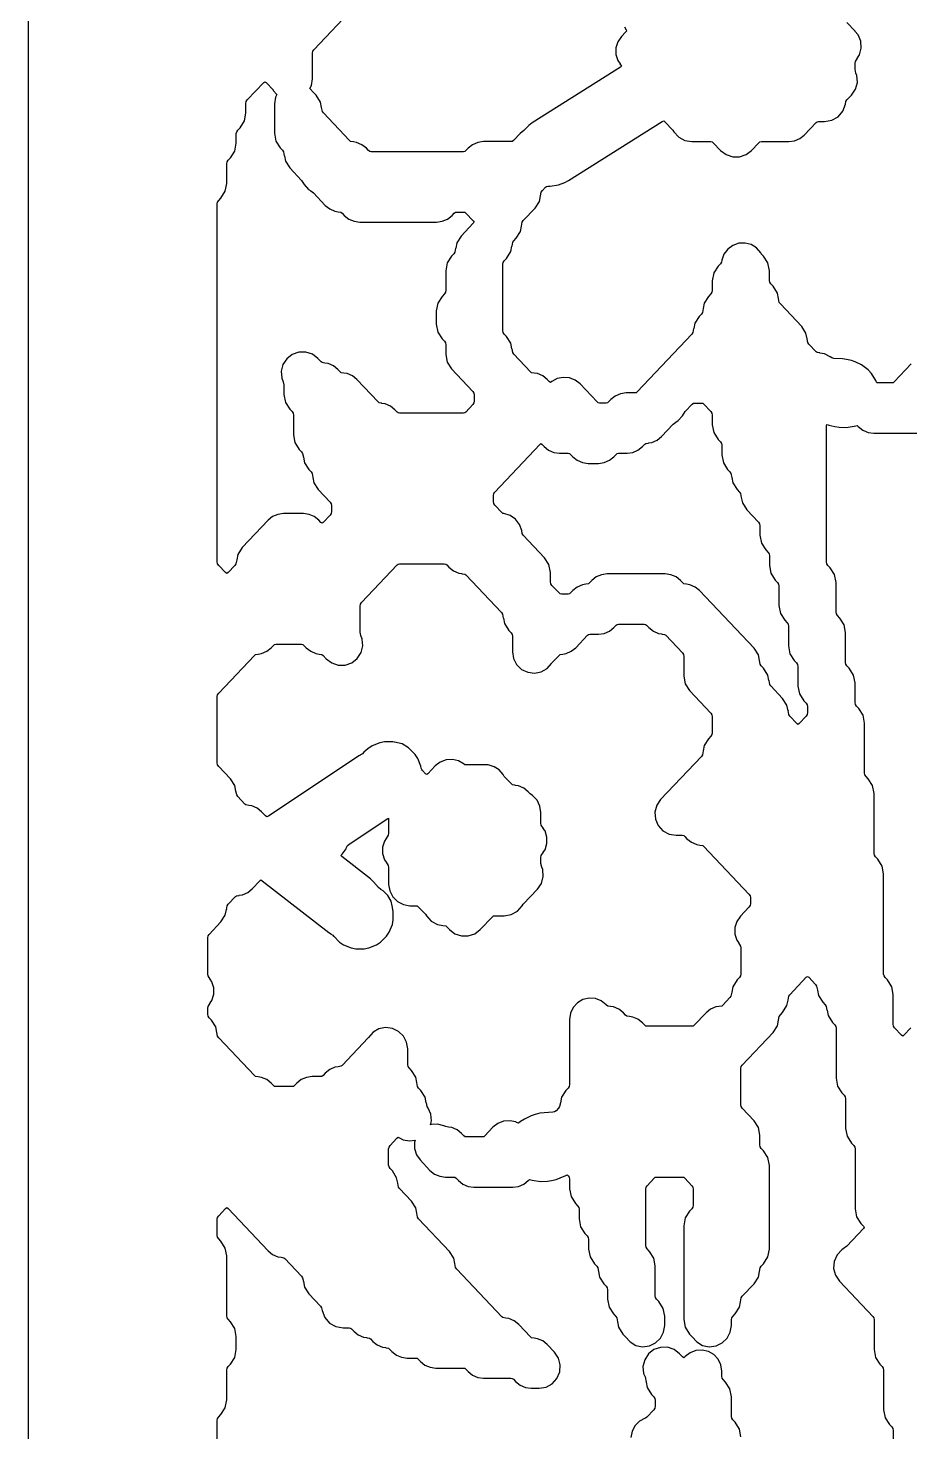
# Model space of a CAD drawing. Header units: millimetres. Extents: x 10 to 410, y 18 to 283.
# Drawn here: x 148 to 168.73, y 56.27 to 89.27 of the extents above; entities that cross this region are included whole.
import ezdxf

# ---------------------------------------------------------------- set-up
doc = ezdxf.new("R2010")
doc.units = ezdxf.units.MM
doc.layers.add('CUT', color=1, linetype='Continuous')

msp = doc.modelspace()

# ---------------------------------------------------------------- linework, layer by layer
at = {"layer": 'CUT'}
for points in [[(190.134, 21), (198.134, 21), (198.134, 24), (211.2679, 24), (211.2679, 144), (198.134, 144), (198.134, 147), (190.134, 147), (190.134, 144), (169.134, 144), (169.134, 147), (161.134, 147), (161.134, 144), (148, 144), (148, 24), (161.134, 24), (161.134, 21), (169.134, 21), (169.134, 24), (190.134, 24)], [(154.0228, 86.2687), (154.0247, 86.269), (154.0493, 86.1407), (154.1508, 85.982), (154.4286, 85.6885), (154.4918, 85.5897), (154.5894, 85.4779), (154.6487, 85.4411), (154.7084, 85.3931), (154.9847, 85.1014), (155.0899, 85.0167), (155.2139, 84.9634), (155.2893, 84.9531), (155.2888, 84.9497), (155.3545, 84.9408), (155.3797, 84.9205), (155.4322, 84.8651), (155.5374, 84.7805), (155.6615, 84.7271), (155.7952, 84.7089), (157.6026, 84.7089), (157.7363, 84.7271), (157.8604, 84.7805), (157.9656, 84.8651), (158.0181, 84.9205), (158.0433, 84.9408), (158.0753, 84.9451), (158.2313, 84.9451), (158.2633, 84.9408), (158.2885, 84.9205), (158.4628, 84.7364), (158.482, 84.7089), (158.4628, 84.6813), (158.1784, 84.3809), (158.0769, 84.2221), (158.0523, 84.0938), (158.0504, 84.0942), (158.033, 84.0034), (158.0088, 83.9655), (157.9546, 83.9083), (157.8532, 83.7496), (157.8177, 83.5645), (157.8177, 83.1024), (157.8092, 83.0582), (157.785, 83.0203), (157.7309, 82.9632), (157.6294, 82.8044), (157.5939, 82.6194), (157.5939, 82.3089), (157.6294, 82.1238), (157.7309, 81.9651), (157.785, 81.9079), (157.8092, 81.87), (157.8177, 81.8259), (157.8177, 81.6), (157.8532, 81.415), (157.9546, 81.2562), (158.4563, 80.7265), (158.4805, 80.6886), (158.4889, 80.6445), (158.4889, 80.5032), (158.4805, 80.4591), (158.4563, 80.4212), (158.2885, 80.244), (158.2633, 80.2238), (158.2313, 80.2194), (156.7328, 80.2194), (156.7008, 80.2238), (156.6756, 80.244), (156.6231, 80.2995), (156.5178, 80.3841), (156.3938, 80.4375), (156.3184, 80.4477), (156.3189, 80.4511), (156.2533, 80.4601), (156.2281, 80.4803), (155.728, 81.0084), (155.6228, 81.093), (155.4988, 81.1463), (155.4234, 81.1566), (155.4239, 81.16), (155.3582, 81.1689), (155.333, 81.1892), (155.2805, 81.2446), (155.1753, 81.3292), (155.0513, 81.3826), (154.9759, 81.3929), (154.9764, 81.3963), (154.9107, 81.4052), (154.8855, 81.4255), (154.8119, 81.5032), (154.6818, 81.6019), (154.5268, 81.6533), (154.3636, 81.6521), (154.2094, 81.5984), (154.0808, 81.4978), (153.9914, 81.3612), (153.9507, 81.2031), (153.9632, 81.0403), (153.9994, 80.9558), (154.0138, 80.8807), (154.0138, 80.6549), (154.0493, 80.4698), (154.1508, 80.3111), (154.2049, 80.2539), (154.2291, 80.216), (154.2376, 80.1719), (154.2376, 79.7097), (154.2731, 79.5247), (154.3745, 79.3659), (154.4286, 79.3088), (154.4529, 79.2709), (154.4703, 79.1801), (154.4722, 79.1804), (154.4968, 79.0521), (154.5983, 78.8934), (154.6524, 78.8362), (154.6766, 78.7983), (154.694, 78.7075), (154.696, 78.7079), (154.7206, 78.5795), (154.822, 78.4208), (155.0999, 78.1273), (155.1241, 78.0895), (155.1326, 78.0453), (155.1326, 77.9041), (155.1241, 77.8599), (155.0999, 77.822), (154.9368, 77.6498), (154.9088, 77.6285), (154.8808, 77.6498), (154.833, 77.7003), (154.7278, 77.7849), (154.6037, 77.8383), (154.47, 77.8565), (154.0052, 77.8565), (153.8714, 77.8383), (153.7474, 77.7849), (153.6421, 77.7003), (153.032, 77.056), (152.9305, 76.8973), (152.9059, 76.7689), (152.904, 76.7693), (152.8866, 76.6785), (152.8623, 76.6406), (152.6993, 76.4684), (152.6713, 76.4471), (152.6433, 76.4684), (152.4802, 76.6406), (152.456, 76.6785), (152.4475, 76.7226), (152.4475, 85.1339), (152.456, 85.1781), (152.4802, 85.2159), (152.5343, 85.2731), (152.6358, 85.4319), (152.6713, 85.6169), (152.6713, 86.0791), (152.6797, 86.1232), (152.704, 86.1611), (152.7581, 86.2182), (152.8595, 86.377), (152.895, 86.562), (152.895, 86.7879), (152.9035, 86.8321), (152.9277, 86.87), (152.9818, 86.9271), (153.0833, 87.0859), (153.1188, 87.2709), (153.1188, 87.4968), (153.1273, 87.5409), (153.1515, 87.5788), (153.5383, 87.9873), (153.5663, 88.0086), (153.5943, 87.9873), (153.7574, 87.8151), (153.7638, 87.8051), (153.8494, 87.7093), (153.8157, 87.6449), (153.7901, 87.4868), (153.7901, 86.7983), (153.8256, 86.6133), (153.927, 86.4545), (153.9811, 86.3974), (154.0053, 86.3595)], [(160.0272, 79.481), (160.0552, 79.5023), (160.0832, 79.481), (160.1311, 79.4305), (160.2363, 79.3459), (160.3603, 79.2925), (160.4941, 79.2743), (160.6926, 79.2743), (160.7246, 79.2699), (160.7498, 79.2496), (160.8024, 79.1942), (160.9076, 79.1096), (161.0316, 79.0562), (161.1654, 79.038), (161.4064, 79.038), (161.5402, 79.0562), (161.6642, 79.1096), (161.7695, 79.1942), (161.822, 79.2496), (161.8472, 79.2699), (161.8792, 79.2743), (162.0777, 79.2743), (162.2115, 79.2925), (162.3355, 79.3459), (162.4407, 79.4305), (162.4933, 79.4859), (162.5185, 79.5062), (162.5841, 79.5151), (162.5836, 79.5185), (162.659, 79.5288), (162.783, 79.5821), (162.8883, 79.6668), (163.1645, 79.9585), (163.2242, 80.0065), (163.2835, 80.0433), (163.3811, 80.1551), (163.4443, 80.2539), (163.612, 80.4311), (163.6372, 80.4513), (163.6693, 80.4557), (163.8252, 80.4557), (163.8572, 80.4513), (163.8824, 80.4311), (164.0502, 80.2539), (164.0744, 80.216), (164.0829, 80.1719), (164.0829, 79.946), (164.1184, 79.761), (164.2198, 79.6022), (164.2739, 79.5451), (164.2982, 79.5072), (164.3066, 79.463), (164.3066, 79.2372), (164.3421, 79.0521), (164.4436, 78.8934), (164.4977, 78.8362), (164.5219, 78.7983), (164.5393, 78.7075), (164.5413, 78.7079), (164.5659, 78.5795), (164.6673, 78.4208), (164.7215, 78.3636), (164.7457, 78.3257), (164.7631, 78.2349), (164.765, 78.2353), (164.7896, 78.107), (164.8911, 77.9482), (165.169, 77.6548), (165.1932, 77.6169), (165.2017, 77.5727), (165.2017, 77.3469), (165.2372, 77.1618), (165.3386, 77.0031), (165.3927, 76.9459), (165.4169, 76.908), (165.4254, 76.8639), (165.4254, 76.638), (165.4609, 76.453), (165.5624, 76.2942), (165.6165, 76.237), (165.6407, 76.1992), (165.6492, 76.155), (165.6492, 75.6928), (165.6847, 75.5078), (165.7861, 75.3491), (165.8402, 75.2919), (165.8645, 75.254), (165.8729, 75.2099), (165.8729, 74.7477), (165.9084, 74.5627), (166.0099, 74.4039), (166.064, 74.3467), (166.0882, 74.3089), (166.0967, 74.2647), (166.0967, 73.8026), (166.1322, 73.6175), (166.2336, 73.4588), (166.2878, 73.4016), (166.312, 73.3637), (166.3204, 73.3196), (166.3204, 73.1783), (166.312, 73.1342), (166.2878, 73.0963), (166.1247, 72.9241), (166.0967, 72.9028), (166.0687, 72.9241), (165.9056, 73.0963), (165.8814, 73.1342), (165.864, 73.225), (165.862, 73.2246), (165.8374, 73.3529), (165.736, 73.5117), (165.4581, 73.8052), (165.4339, 73.843), (165.4165, 73.9339), (165.4145, 73.9335), (165.3899, 74.0618), (165.2885, 74.2206), (165.2343, 74.2777), (165.2101, 74.3156), (165.1927, 74.4064), (165.1908, 74.4061), (165.1662, 74.5344), (165.0647, 74.6931), (163.7833, 76.0463), (163.678, 76.1309), (163.554, 76.1843), (163.4787, 76.1946), (163.4791, 76.198), (163.4135, 76.2069), (163.3883, 76.2272), (163.3358, 76.2826), (163.2305, 76.3672), (163.1065, 76.4206), (162.9727, 76.4388), (161.6129, 76.4388), (161.4791, 76.4206), (161.3551, 76.3672), (161.2499, 76.2826), (161.1973, 76.2272), (161.1722, 76.2069), (161.1065, 76.198), (161.107, 76.1946), (161.0316, 76.1843), (160.9076, 76.1309), (160.8024, 76.0463), (160.7498, 75.9909), (160.7246, 75.9706), (160.6926, 75.9662), (160.5367, 75.9662), (160.5046, 75.9706), (160.4794, 75.9909), (160.3117, 76.168), (160.2875, 76.2059), (160.279, 76.2501), (160.279, 76.4759), (160.2435, 76.661), (160.1421, 76.8197), (159.6404, 77.3495), (159.6162, 77.3873), (159.6028, 77.4574), (159.5503, 77.6033), (159.4556, 77.7261), (159.3278, 77.814), (159.1792, 77.8586), (159.1621, 77.8609), (159.1369, 77.8812), (158.9691, 78.0583), (158.9449, 78.0962), (158.9365, 78.1404), (158.9365, 78.2816), (158.9449, 78.3257), (158.9691, 78.3636)], [(157.7736, 63.467), (157.6271, 63.5051), (157.4759, 63.4976), (157.4615, 63.4922), (157.4811, 63.5859), (157.4651, 63.7394), (157.4031, 63.8808), (157.3786, 63.919), (157.3612, 64.0098), (157.3593, 64.0094), (157.3347, 64.1378), (157.2332, 64.2965), (157.1791, 64.3537), (157.1549, 64.3916), (157.1375, 64.4824), (157.1355, 64.482), (157.1109, 64.6103), (157.0095, 64.7691), (156.9553, 64.8262), (156.9311, 64.8641), (156.9227, 64.9083), (156.9227, 65.2759), (156.897, 65.4339), (156.8227, 65.5758), (156.7074, 65.6869), (156.5629, 65.7558), (156.404, 65.7755), (156.247, 65.744), (156.108, 65.6645), (156.0013, 65.5451), (155.9949, 65.5351), (155.3797, 64.8854), (155.3545, 64.8651), (155.2888, 64.8562), (155.2893, 64.8528), (155.2139, 64.8425), (155.0899, 64.7892), (154.9847, 64.7046), (154.9322, 64.6491), (154.907, 64.6288), (154.8749, 64.6245), (154.6765, 64.6245), (154.5427, 64.6062), (154.4186, 64.5529), (154.3134, 64.4683), (154.2609, 64.4128), (154.2357, 64.3926), (154.2037, 64.3882), (153.824, 64.3882), (153.7919, 64.3926), (153.7667, 64.4128), (153.7142, 64.4683), (153.609, 64.5529), (153.485, 64.6062), (153.4096, 64.6165), (153.4101, 64.6199), (153.3444, 64.6288), (153.3192, 64.6491), (152.4802, 65.5351), (152.456, 65.573), (152.4386, 65.6638), (152.4366, 65.6635), (152.412, 65.7918), (152.3106, 65.9505), (152.2564, 66.0077), (152.2322, 66.0456), (152.2238, 66.0897), (152.2238, 66.231), (152.2322, 66.2751), (152.282, 66.353), (152.2794, 66.3547), (152.3199, 66.4132), (152.365, 66.5574), (152.365, 66.7084), (152.3199, 66.8526), (152.2794, 66.9111), (152.282, 66.9128), (152.2322, 66.9907), (152.2238, 67.0349), (152.2238, 67.885), (152.2322, 67.9291), (152.2564, 67.967), (152.5343, 68.2604), (152.6358, 68.4192), (152.6604, 68.5475), (152.6623, 68.5471), (152.6797, 68.638), (152.704, 68.6759), (152.8717, 68.853), (152.8969, 68.8733), (152.9625, 68.8822), (152.9621, 68.8856), (153.0374, 68.8959), (153.1615, 68.9492), (153.2667, 69.0338), (153.4475, 69.2248), (153.4734, 69.2451), (153.502, 69.2289), (155.0683, 68.0093), (155.1086, 67.9838), (155.1082, 67.9832), (155.1611, 67.9474), (155.1818, 67.9237), (155.1829, 67.9221), (155.3209, 67.7841), (155.415, 67.7212), (155.5953, 67.6466), (155.7063, 67.6245), (155.9014, 67.6245), (156.0125, 67.6466), (156.1927, 67.7212), (156.2869, 67.7841), (156.4248, 67.9221), (156.4877, 68.0162), (156.5624, 68.1965), (156.5845, 68.3075), (156.5845, 68.5026), (156.5569, 68.6414), (156.5554, 68.6411), (156.533, 68.749), (156.4567, 68.8837), (156.3428, 68.9886), (156.2902, 69.0238), (156.2402, 69.0679), (156.1224, 69.2042), (156.0513, 69.2717), (155.3743, 69.7989), (155.352, 69.8226), (155.3822, 69.8522), (155.4736, 69.9742), (155.485, 70.0068), (155.5116, 70.0551), (155.5398, 70.0813), (156.443, 70.6848), (156.4705, 70.6976), (156.4751, 70.6676), (156.4751, 70.3429), (156.4667, 70.2987), (156.4169, 70.2208), (156.4195, 70.2191), (156.379, 70.1606), (156.3339, 70.0165), (156.3339, 69.8654), (156.379, 69.7212), (156.4195, 69.6628), (156.4169, 69.6611), (156.4667, 69.5831), (156.4751, 69.539), (156.4751, 69.1414), (156.4996, 68.9868), (156.5706, 68.8475), (156.6812, 68.7368), (156.8206, 68.6658), (156.9751, 68.6414), (157.1125, 68.6414), (157.1445, 68.637), (157.1697, 68.6167), (157.3375, 68.4396), (157.3631, 68.3995), (157.4746, 68.2763), (157.6205, 68.1964), (157.7503, 68.1745), (157.7502, 68.1734), (157.8158, 68.1644), (157.841, 68.1442), (157.9021, 68.0796), (158.0309, 67.9816), (158.1843, 67.93), (158.3461, 67.93), (158.4994, 67.9816), (158.6282, 68.0796), (158.9131, 68.3804), (158.9383, 68.4007), (158.9704, 68.4051), (159.1935, 68.4051), (159.3574, 68.4327), (159.5033, 68.5126), (159.6148, 68.6358), (159.6404, 68.6759), (159.9732, 69.0273), (160.0654, 69.1643), (160.1079, 69.3238), (160.0962, 69.4884), (160.0725, 69.544), (160.0552, 69.634), (160.0552, 69.7753), (160.0637, 69.8194), (160.1135, 69.8973), (160.1109, 69.899), (160.1514, 69.9575), (160.1965, 70.1017), (160.1965, 70.2527), (160.1514, 70.3969), (160.1109, 70.4554), (160.1135, 70.4571), (160.0637, 70.535), (160.0552, 70.5792), (160.0552, 70.8307), (160.0319, 70.9818), (159.964, 71.1187), (159.8579, 71.2287), (159.8035, 71.2701), (159.7557, 71.3206), (159.6504, 71.4052), (159.5264, 71.4586), (159.451, 71.4688), (159.4515, 71.4722), (159.3859, 71.4812), (159.3607, 71.5014), (159.1929, 71.6786), (159.1647, 71.7228), (159.0722, 71.8302), (158.9533, 71.9073), (158.8175, 71.948), (158.7127, 71.9487), (158.7127, 71.9494), (158.2991, 71.9494), (158.2671, 71.9537), (158.2466, 71.9702), (158.1184, 72.045), (157.9739, 72.0789), (157.8258, 72.0689), (157.6871, 72.0158), (157.5702, 71.9243), (157.3982, 71.7426), (157.3702, 71.7214), (157.3422, 71.7426), (157.2741, 71.8146), (157.2543, 71.8424), (157.243, 71.8746), (157.2336, 71.9217), (157.159, 72.1019), (157.0961, 72.1961), (156.9581, 72.334), (156.9567, 72.3349), (156.9385, 72.352), (156.7894, 72.4485), (156.616, 72.4867), (156.6057, 72.4871), (156.5727, 72.4937), (156.3776, 72.4937), (156.2665, 72.4716), (156.0863, 72.3969), (155.9842, 72.3287), (155.8915, 72.2487), (155.8596, 72.2135), (155.7973, 72.1762), (155.7981, 72.1749), (155.7737, 72.1619), (153.6498, 70.7427), (153.6143, 70.7271), (153.5831, 70.7502), (153.4905, 70.848), (153.3852, 70.9326), (153.2612, 70.986), (153.1858, 70.9963), (153.1863, 70.9996), (153.1207, 71.0086), (153.0955, 71.0288), (152.9277, 71.206), (152.9035, 71.2439), (152.8861, 71.3347), (152.8841, 71.3343), (152.8595, 71.4627), (152.7581, 71.6214), (152.4802, 71.9149), (152.456, 71.9527), (152.4475, 71.9969), (152.4475, 73.5558), (152.456, 73.6), (152.4802, 73.6379), (153.3192, 74.5239), (153.3444, 74.5442), (153.4101, 74.5531), (153.4096, 74.5565), (153.485, 74.5668), (153.609, 74.6201), (153.7142, 74.7047), (153.7667, 74.7602), (153.7919, 74.7804), (153.824, 74.7848), (154.4274, 74.7848), (154.4594, 74.7804), (154.4846, 74.7602), (154.5372, 74.7047), (154.6424, 74.6201), (154.7664, 74.5668), (154.8418, 74.5565), (154.8413, 74.5531), (154.907, 74.5442), (154.9322, 74.5239), (155.0058, 74.4461), (155.1359, 74.3475), (155.2909, 74.2961), (155.4541, 74.2973), (155.6083, 74.351), (155.7369, 74.4515), (155.8263, 74.5882), (155.8669, 74.7463), (155.8544, 74.9091), (155.8183, 74.9935), (155.8039, 75.0686), (155.8039, 75.6824), (155.8123, 75.7266), (155.8365, 75.7645), (156.6756, 76.6505), (156.7008, 76.6707), (156.7328, 76.6751), (157.7838, 76.6751), (157.8158, 76.6707), (157.841, 76.6505), (157.8935, 76.595), (157.9987, 76.5104), (158.1228, 76.4571), (158.1981, 76.4468), (158.1977, 76.4434), (158.2633, 76.4345), (158.2885, 76.4142), (159.1275, 75.5282), (159.1517, 75.4903), (159.1692, 75.3995), (159.1711, 75.3998), (159.1957, 75.2715), (159.2972, 75.1128), (159.3513, 75.0556), (159.3755, 75.0177), (159.384, 74.9736), (159.384, 74.606), (159.4096, 74.4479), (159.4839, 74.3061), (159.5992, 74.195), (159.7437, 74.1261), (159.9026, 74.1063), (160.0596, 74.1379), (160.1986, 74.2174), (160.3053, 74.3368), (160.3117, 74.3467), (160.4794, 74.5239), (160.5046, 74.5442), (160.5703, 74.5531), (160.5698, 74.5565), (160.6452, 74.5668), (160.7692, 74.6201), (160.8744, 74.7047), (161.1507, 74.9965), (161.1759, 75.0167), (161.2079, 75.0211), (161.4064, 75.0211), (161.5402, 75.0393), (161.6642, 75.0927), (161.7695, 75.1773), (161.822, 75.2328), (161.8472, 75.253), (161.8792, 75.2574), (162.4827, 75.2574), (162.5147, 75.253), (162.5399, 75.2328), (162.5924, 75.1773), (162.6976, 75.0927), (162.8217, 75.0393), (162.897, 75.0291), (162.8966, 75.0257), (162.9622, 75.0167), (162.9874, 74.9965), (163.3789, 74.583), (163.4031, 74.5451), (163.4116, 74.501), (163.4116, 74.0388), (163.4471, 73.8538), (163.5486, 73.695), (164.0502, 73.1653), (164.0744, 73.1274), (164.0829, 73.0833), (164.0829, 72.7058), (164.0744, 72.6616), (164.0502, 72.6237), (163.9961, 72.5666), (163.8946, 72.4078), (163.87, 72.2795), (163.8681, 72.2799), (163.8506, 72.189), (163.8264, 72.1511), (162.8681, 71.1392), (162.7757, 71.0017), (162.7333, 70.8417), (162.7455, 70.6765), (162.8109, 70.5244), (162.9225, 70.402), (163.0679, 70.3228), (163.2312, 70.2954), (163.3777, 70.2954), (163.4097, 70.291), (163.4349, 70.2707), (163.4874, 70.2153), (163.5927, 70.1307), (163.7167, 70.0773), (163.7921, 70.067), (163.7916, 70.0637), (163.8572, 70.0547), (163.8824, 70.0344), (164.9452, 68.9121), (164.9694, 68.8743), (164.9779, 68.8301), (164.9779, 68.6889), (164.9694, 68.6447), (164.9452, 68.6068), (164.7441, 68.3944), (164.658, 68.2703), (164.6129, 68.1262), (164.6129, 67.9751), (164.658, 67.8309), (164.6985, 67.7725), (164.6959, 67.7708), (164.7457, 67.6928), (164.7541, 67.6487), (164.7541, 67.0349), (164.7457, 66.9907), (164.7215, 66.9528), (164.6673, 66.8957), (164.5659, 66.7369), (164.5413, 66.6086), (164.5393, 66.609), (164.5219, 66.5181), (164.4977, 66.4803), (164.3299, 66.3031), (164.3048, 66.2828), (164.2391, 66.2739), (164.2396, 66.2705), (164.1642, 66.2602), (164.0402, 66.2069), (163.935, 66.1223), (163.6587, 65.8305), (163.6335, 65.8103), (163.6014, 65.8059), (162.5505, 65.8059), (162.5185, 65.8103), (162.4933, 65.8305), (162.4407, 65.886), (162.3355, 65.9706), (162.2115, 66.024), (162.1361, 66.0342), (162.1366, 66.0376), (162.0709, 66.0466), (162.0457, 66.0668), (161.9932, 66.1223), (161.888, 66.2069), (161.764, 66.2602), (161.6886, 66.2705), (161.6891, 66.2739), (161.6234, 66.2828), (161.5982, 66.3031), (161.5896, 66.3123), (161.4727, 66.4037), (161.3341, 66.4568), (161.186, 66.4668), (161.0415, 66.433), (160.9133, 66.3582), (160.8127, 66.2491), (160.7485, 66.1152), (160.7265, 65.9685), (160.7265, 64.4357), (160.718, 64.3916), (160.6938, 64.3537), (160.6397, 64.2965), (160.5383, 64.1378), (160.5136, 64.0094), (160.5117, 64.0098), (160.4943, 63.919), (160.4701, 63.8811), (160.4138, 63.8217), (160.377, 63.7953), (160.3329, 63.7846), (160.1271, 63.7749), (160.0301, 63.7607), (159.9186, 63.733), (159.8262, 63.7002), (159.6696, 63.6265), (159.5727, 63.5666), (159.5291, 63.5322), (159.4788, 63.5488), (159.4636, 63.5572), (159.3212, 63.5875), (159.1762, 63.5755), (159.0407, 63.5223), (158.9263, 63.4323), (158.736, 63.2314), (158.7108, 63.2111), (158.6788, 63.2068), (158.2725, 63.2068), (158.2419, 63.2314), (158.1894, 63.2868), (158.0841, 63.3714), (157.9601, 63.4248), (157.8847, 63.4351), (157.8852, 63.4385), (157.8189, 63.4475)]]:
    msp.add_lwpolyline(points, close=True, dxfattribs=at)
for points in [[(162.0172, 89.3009), (162.0546, 89.2252), (162.0627, 89.1993), (162.0429, 89.1707), (161.9471, 89.0695), (161.861, 88.9454), (161.8159, 88.8013), (161.8159, 88.6502), (161.861, 88.5061), (161.9153, 88.4279), (161.9127, 88.4261), (161.952, 88.3701), (161.9281, 88.3495), (159.8504, 87.0383), (159.773, 86.9781), (159.6504, 86.8617), (159.5683, 86.7938), (159.4073, 86.6238), (159.3821, 86.6035), (159.3501, 86.5992), (158.7041, 86.5992), (158.5703, 86.5809), (158.4463, 86.5276), (158.341, 86.443), (158.2885, 86.3875), (158.2633, 86.3672), (158.2313, 86.3629), (156.0615, 86.3629), (156.0295, 86.3672), (156.0043, 86.3875), (155.9518, 86.443), (155.8466, 86.5276), (155.7225, 86.5809), (155.6472, 86.5912), (155.6476, 86.5946), (155.582, 86.6035), (155.5568, 86.6238), (154.9415, 87.2735), (154.9173, 87.3114), (154.8999, 87.4022), (154.898, 87.4019), (154.8733, 87.5302), (154.7719, 87.6889), (154.7178, 87.7461), (154.7114, 87.7561), (154.6257, 87.8519), (154.6594, 87.9163), (154.6851, 88.0743), (154.6851, 88.6782), (154.6936, 88.7224), (154.7178, 88.7602), (155.681, 89.7775)], [(168.7588, 81.3766), (168.3576, 80.9529), (168.3324, 80.9326), (168.3003, 80.9283), (167.9851, 80.9283), (167.9505, 80.9336), (167.9337, 80.9644), (167.9262, 80.9854), (167.8255, 81.1525), (167.7493, 81.2363), (167.5924, 81.3522), (167.4445, 81.4217), (167.3521, 81.4546), (167.2406, 81.4822), (167.1437, 81.4964), (166.9378, 81.5061), (166.8938, 81.5168), (166.8562, 81.5437), (166.718, 81.6132), (166.6113, 81.6299), (166.6117, 81.6326), (166.5461, 81.6415), (166.5209, 81.6618), (166.3531, 81.8389), (166.3289, 81.8768), (166.3115, 81.9676), (166.3096, 81.9673), (166.2849, 82.0956), (166.1835, 82.2543), (165.6818, 82.7841), (165.6576, 82.8219), (165.6402, 82.9128), (165.6383, 82.9124), (165.6137, 83.0407), (165.5122, 83.1995), (165.4581, 83.2566), (165.4339, 83.2945), (165.4254, 83.3387), (165.4254, 83.5645), (165.3899, 83.7496), (165.2885, 83.9083), (165.2343, 83.9655), (165.2195, 83.9888), (165.1219, 84.1006), (164.9958, 84.1788), (164.8522, 84.2166), (164.7039, 84.2106), (164.564, 84.1613), (164.4446, 84.0731), (164.3564, 83.9537), (164.3071, 83.8137), (164.2982, 83.7671), (164.2739, 83.7292), (164.2198, 83.672), (164.1184, 83.5133), (164.0829, 83.3283), (164.0829, 83.1024), (164.0744, 83.0582), (164.0502, 83.0203), (163.9961, 82.9632), (163.8946, 82.8044), (163.87, 82.6761), (163.8681, 82.6765), (163.8506, 82.5857), (163.8264, 82.5478), (163.7723, 82.4906), (163.6709, 82.3319), (163.6462, 82.2035), (163.6443, 82.2039), (163.6269, 82.1131), (163.6027, 82.0752), (162.3161, 80.7166), (162.2909, 80.6963), (162.2589, 80.692), (162.0604, 80.692), (161.9266, 80.6738), (161.8026, 80.6204), (161.6974, 80.5358), (161.6449, 80.4803), (161.6197, 80.4601), (161.5876, 80.4557), (161.4317, 80.4557), (161.3997, 80.4601), (161.3745, 80.4803), (160.9732, 80.904), (160.8587, 80.9941), (160.723, 81.0473), (160.5777, 81.0592), (160.4352, 81.0286), (160.3075, 80.9582), (160.279, 80.9365), (160.251, 80.9578), (160.2032, 81.0084), (160.0979, 81.093), (159.9739, 81.1463), (159.8985, 81.1566), (159.899, 81.16), (159.8334, 81.1689), (159.8082, 81.1892), (159.4167, 81.6026), (159.3924, 81.6405), (159.375, 81.7313), (159.3731, 81.731), (159.3485, 81.8593), (159.247, 82.018), (159.1929, 82.0752), (159.1687, 82.1131), (159.1602, 82.1572), (159.1602, 83.7162), (159.1687, 83.7603), (159.1929, 83.7982), (159.247, 83.8554), (159.3485, 84.0141), (159.3731, 84.1425), (159.375, 84.1421), (159.3924, 84.2329), (159.4167, 84.2708), (159.4708, 84.328), (159.5722, 84.4867), (159.5969, 84.615), (159.5988, 84.6147), (159.6162, 84.7055), (159.6404, 84.7434), (159.9183, 85.0368), (160.0197, 85.1956), (160.0444, 85.3239), (160.0463, 85.3235), (160.0637, 85.4143), (160.0879, 85.4522), (160.1583, 85.5265), (160.1843, 85.5473), (160.2173, 85.551), (160.2718, 85.5496), (160.4641, 85.5827), (160.6167, 85.6413), (160.7043, 85.6852), (162.9042, 87.0735), (162.9396, 87.0881), (162.9702, 87.0652), (163.1552, 86.87), (163.1807, 86.8299), (163.2923, 86.7067), (163.4381, 86.6268), (163.6021, 86.5992), (164.049, 86.5992), (164.081, 86.5948), (164.1062, 86.5745), (164.2792, 86.3918), (164.408, 86.2939), (164.5614, 86.2422), (164.7232, 86.2422), (164.8765, 86.2939), (165.0053, 86.3918), (165.1783, 86.5745), (165.2035, 86.5948), (165.2356, 86.5992), (165.8816, 86.5992), (166.0153, 86.6174), (166.1394, 86.6708), (166.2446, 86.7554), (166.5209, 87.0471), (166.5461, 87.0674), (166.5781, 87.0717), (166.7207, 87.0717), (166.89, 87.1012), (167.0392, 87.1863), (167.1509, 87.3169), (167.2118, 87.4775), (167.2239, 87.5409), (167.2481, 87.5788), (167.3572, 87.694), (167.4494, 87.8309), (167.4919, 87.9904), (167.4802, 88.1551), (167.4565, 88.2107), (167.4392, 88.3007), (167.4392, 88.4419), (167.4477, 88.4861), (167.4975, 88.564), (167.4942, 88.5661), (167.5425, 88.6379), (167.5852, 88.7967), (167.5741, 88.9607), (167.5104, 89.1123), (167.4362, 89.1954), (167.4392, 89.1983), (167.2481, 89.4001)], [(168.7491, 65.7714), (168.586, 65.5992), (168.558, 65.5779), (168.53, 65.5992), (168.3669, 65.7714), (168.3427, 65.8093), (168.3343, 65.8534), (168.3343, 66.5519), (168.2988, 66.7369), (168.1973, 66.8957), (168.1432, 66.9528), (168.119, 66.9907), (168.1105, 67.0349), (168.1105, 69.3873), (168.075, 69.5724), (167.9735, 69.7311), (167.9194, 69.7883), (167.8952, 69.8262), (167.8867, 69.8703), (167.8867, 71.2776), (167.8512, 71.4627), (167.7498, 71.6214), (167.6957, 71.6786), (167.6715, 71.7165), (167.663, 71.7606), (167.663, 72.9316), (167.6275, 73.1167), (167.526, 73.2754), (167.4719, 73.3326), (167.4477, 73.3705), (167.4392, 73.4146), (167.4392, 73.8768), (167.4037, 74.0618), (167.3023, 74.2206), (167.2481, 74.2777), (167.2239, 74.3156), (167.2155, 74.3598), (167.2155, 75.0582), (167.18, 75.2432), (167.0785, 75.402), (167.0244, 75.4592), (167.0002, 75.497), (166.9917, 75.5412), (166.9917, 76.2396), (166.9562, 76.4247), (166.8548, 76.5834), (166.8006, 76.6406), (166.7764, 76.6785), (166.768, 76.7226), (166.768, 79.9178), (166.7736, 79.9509), (166.8086, 79.9412), (166.8225, 79.9375), (166.9665, 79.9017), (167.0635, 79.8875), (167.2268, 79.8799), (167.4197, 79.9089), (167.4526, 79.9207), (167.4854, 79.9274), (167.5116, 79.9067), (167.5151, 79.903), (167.6203, 79.8184), (167.7443, 79.7651), (167.8781, 79.7468), (169.4617, 79.7468)], [(152.4475, 54.1907), (152.4475, 56.5432), (152.456, 56.5873), (152.4802, 56.6252), (152.5343, 56.6824), (152.6358, 56.8411), (152.6713, 57.0262), (152.6713, 57.7246), (152.6797, 57.7688), (152.704, 57.8067), (152.7581, 57.8638), (152.8595, 58.0226), (152.895, 58.2076), (152.895, 58.5181), (152.8595, 58.7032), (152.7581, 58.8619), (152.704, 58.9191), (152.6797, 58.957), (152.6713, 59.0011), (152.6713, 60.4084), (152.6358, 60.5935), (152.5343, 60.7522), (152.4802, 60.8094), (152.456, 60.8473), (152.4475, 60.8914), (152.4475, 61.2689), (152.456, 61.3131), (152.4802, 61.351), (152.6433, 61.5232), (152.6713, 61.5445), (152.6993, 61.5232), (153.6421, 60.5275), (153.7474, 60.4429), (153.8714, 60.3895), (153.9468, 60.3793), (153.9463, 60.3759), (154.0119, 60.3669), (154.0371, 60.3467), (154.4286, 59.9332), (154.4529, 59.8954), (154.4703, 59.8045), (154.4722, 59.8049), (154.4968, 59.6766), (154.5983, 59.5178), (154.8762, 59.2244), (154.9004, 59.1865), (154.9125, 59.1231), (154.9734, 58.9624), (155.0851, 58.8319), (155.2343, 58.7468), (155.4036, 58.7173), (155.5462, 58.7173), (155.5782, 58.7129), (155.6034, 58.6927), (155.6559, 58.6372), (155.7612, 58.5526), (155.8852, 58.4992), (155.9606, 58.489), (155.9601, 58.4856), (156.0257, 58.4766), (156.0509, 58.4564), (156.1035, 58.4009), (156.2087, 58.3163), (156.3327, 58.263), (156.4081, 58.2527), (156.4076, 58.2493), (156.4733, 58.2404), (156.4985, 58.2201), (156.551, 58.1646), (156.6562, 58.08), (156.7802, 58.0267), (156.914, 58.0084), (157.1125, 58.0084), (157.1445, 58.0041), (157.1697, 57.9838), (157.2222, 57.9284), (157.3275, 57.8437), (157.4515, 57.7904), (157.5853, 57.7722), (158.2313, 57.7722), (158.2633, 57.7678), (158.2885, 57.7475), (158.341, 57.6921), (158.4463, 57.6075), (158.5703, 57.5541), (158.7041, 57.5359), (159.3501, 57.5359), (159.3821, 57.5315), (159.4073, 57.5112), (159.4598, 57.4558), (159.565, 57.3712), (159.6891, 57.3178), (159.8229, 57.2996), (160.0119, 57.2996), (160.1752, 57.327), (160.3206, 57.4062), (160.4322, 57.5286), (160.4976, 57.6807), (160.5098, 57.8459), (160.4674, 58.0059), (160.375, 58.1434), (160.2032, 58.3248), (160.0979, 58.4094), (159.9739, 58.4628), (159.8985, 58.4731), (159.899, 58.4764), (159.8334, 58.4854), (159.8082, 58.5056), (159.5319, 58.7974), (159.4267, 58.882), (159.3026, 58.9354), (159.2273, 58.9456), (159.2277, 58.949), (159.1621, 58.958), (159.1369, 58.9782), (158.0741, 60.1005), (158.0499, 60.1384), (158.0325, 60.2292), (158.0306, 60.2289), (158.0059, 60.3572), (157.9045, 60.5159), (157.1791, 61.2819), (157.1549, 61.3198), (157.1375, 61.4107), (157.1355, 61.4103), (157.1109, 61.5386), (157.0095, 61.6974), (156.7316, 61.9908), (156.7074, 62.0287), (156.6899, 62.1195), (156.688, 62.1192), (156.6634, 62.2475), (156.5619, 62.4062), (156.5078, 62.4634), (156.4836, 62.5013), (156.4751, 62.5454), (156.4751, 62.9229), (156.4836, 62.9671), (156.5078, 63.005), (156.6709, 63.1772), (156.7001, 63.1994), (156.7139, 63.1948), (156.8149, 63.1402), (156.9666, 63.1118), (157.0957, 63.128), (157.0819, 63.0842), (157.0817, 62.9328), (157.1267, 62.7883), (157.213, 62.6639), (157.446, 62.4178), (157.5512, 62.3332), (157.6753, 62.2798), (157.809, 62.2616), (158.0341, 62.2616), (158.0648, 62.237), (158.1173, 62.1815), (158.2225, 62.0969), (158.3465, 62.0435), (158.4803, 62.0253), (159.3926, 62.0253), (159.5264, 62.0435), (159.6504, 62.0969), (159.7557, 62.1815), (159.7591, 62.1852), (159.7854, 62.2059), (159.8181, 62.1992), (159.851, 62.1874), (160.0439, 62.1583), (160.2072, 62.166), (160.3042, 62.1802), (160.4156, 62.2079), (160.508, 62.2407), (160.6374, 62.3016), (160.6716, 62.3115), (160.696, 62.2927), (160.718, 62.2582), (160.7265, 62.2141), (160.7265, 61.9882), (160.762, 61.8032), (160.8635, 61.6444), (160.9176, 61.5873), (160.9418, 61.5494), (160.9503, 61.5052), (160.9503, 61.2793), (160.9858, 61.0943), (161.0872, 60.9355), (161.1414, 60.8784), (161.1656, 60.8405), (161.174, 60.7964), (161.174, 60.5705), (161.2095, 60.3854), (161.311, 60.2267), (161.3651, 60.1695), (161.3893, 60.1316), (161.4067, 60.0408), (161.4087, 60.0412), (161.4333, 59.9129), (161.5347, 59.7541), (161.5889, 59.697), (161.6131, 59.6591), (161.6215, 59.6149), (161.6215, 59.389), (161.657, 59.204), (161.7585, 59.0453), (161.8126, 58.9881), (161.8368, 58.9502), (161.8543, 58.8594), (161.8562, 58.8598), (161.8808, 58.7314), (161.9823, 58.5727), (162.0364, 58.5155), (162.0428, 58.5055), (162.1495, 58.3862), (162.2885, 58.3066), (162.4454, 58.2751), (162.6043, 58.2948), (162.7489, 58.3638), (162.8642, 58.4749), (162.9384, 58.6167), (162.9641, 58.7748), (162.9641, 58.9907), (162.9286, 59.1757), (162.8271, 59.3345), (162.773, 59.3917), (162.7488, 59.4295), (162.7403, 59.4737), (162.7403, 60.1721), (162.7048, 60.3572), (162.6034, 60.5159), (162.5493, 60.5731), (162.525, 60.611), (162.5166, 60.6551), (162.5166, 61.9778), (162.525, 62.0219), (162.5493, 62.0598), (162.717, 62.237), (162.7422, 62.2572), (162.7742, 62.2616), (163.3777, 62.2616), (163.4097, 62.2572), (163.4349, 62.237), (163.6027, 62.0598), (163.6269, 62.0219), (163.6354, 61.9778), (163.6354, 61.6003), (163.6269, 61.5561), (163.6027, 61.5182), (163.5486, 61.4611), (163.4471, 61.3023), (163.4116, 61.1173), (163.4116, 58.9165), (163.4471, 58.7314), (163.5486, 58.5727), (163.6027, 58.5155), (163.6091, 58.5055), (163.7158, 58.3862), (163.8547, 58.3066), (164.0117, 58.2751), (164.1706, 58.2948), (164.3152, 58.3638), (164.4305, 58.4749), (164.5047, 58.6167), (164.5304, 58.7748), (164.5304, 58.9061), (164.5389, 58.9502), (164.5631, 58.9881), (164.6172, 59.0453), (164.7186, 59.204), (164.7433, 59.3323), (164.7452, 59.332), (164.7626, 59.4228), (164.7868, 59.4607), (165.0647, 59.7541), (165.1662, 59.9129), (165.1908, 60.0412), (165.1927, 60.0408), (165.2101, 60.1316), (165.2343, 60.1695), (165.2885, 60.2267), (165.3899, 60.3854), (165.4254, 60.5705), (165.4254, 62.535), (165.3899, 62.72), (165.2885, 62.8788), (165.2343, 62.936), (165.2101, 62.9738), (165.2017, 63.018), (165.2017, 63.2439), (165.1662, 63.4289), (165.0647, 63.5877), (164.7868, 63.8811), (164.7626, 63.919), (164.7541, 63.9631), (164.7541, 64.8132), (164.7626, 64.8574), (164.7868, 64.8953), (165.5122, 65.6613), (165.6137, 65.82), (165.6383, 65.9484), (165.6402, 65.948), (165.6576, 66.0388), (165.6818, 66.0767), (165.736, 66.1339), (165.8374, 66.2926), (165.862, 66.4209), (165.864, 66.4206), (165.8814, 66.5114), (165.9056, 66.5493), (166.2924, 66.9578), (166.3204, 66.9791), (166.3484, 66.9578), (166.5115, 66.7856), (166.5357, 66.7477), (166.5532, 66.6569), (166.5551, 66.6572), (166.5797, 66.5289), (166.6811, 66.3701), (166.7353, 66.313), (166.7595, 66.2751), (166.7769, 66.1843), (166.7788, 66.1846), (166.8035, 66.0563), (166.9049, 65.8976), (166.959, 65.8404), (166.9832, 65.8025), (166.9917, 65.7584), (166.9917, 64.5874), (167.0272, 64.4023), (167.1287, 64.2436), (167.1828, 64.1864), (167.207, 64.1485), (167.2155, 64.1044), (167.2155, 63.4059), (167.251, 63.2209), (167.3524, 63.0621), (167.4065, 63.005), (167.4308, 62.9671), (167.4392, 62.9229), (167.4392, 61.5156), (167.4747, 61.3306), (167.5762, 61.1718), (167.6369, 61.1077), (167.656, 61.0802), (167.6369, 61.0526), (167.2435, 60.6372), (167.1584, 60.5725), (167.1266, 60.5554), (167.0139, 60.4332), (166.9476, 60.2808), (166.9348, 60.1151), (166.9771, 59.9544), (167.0697, 59.8164), (167.8541, 58.9881), (167.8783, 58.9502), (167.8867, 58.9061), (167.8867, 58.2076), (167.9222, 58.0226), (168.0237, 57.8638), (168.0778, 57.8067), (168.102, 57.7688), (168.1105, 57.7246), (168.1105, 56.7899), (168.146, 56.6049), (168.2474, 56.4461), (168.3016, 56.3889), (168.3258, 56.3511), (168.3343, 56.3069), (168.3343, 55.8447)], [(164.7541, 56.1553), (164.7186, 56.3403), (164.6172, 56.4991), (164.5631, 56.5562), (164.5389, 56.5941), (164.5304, 56.6382), (164.5304, 57.1004), (164.4949, 57.2854), (164.3934, 57.4442), (164.3393, 57.5014), (164.3151, 57.5392), (164.3066, 57.5834), (164.3066, 57.6984), (164.2846, 57.8452), (164.2205, 57.979), (164.1199, 58.0881), (163.9917, 58.1629), (163.8472, 58.1968), (163.6991, 58.1867), (163.5605, 58.1336), (163.4436, 58.0422), (163.4396, 58.038), (163.4116, 58.0167), (163.3836, 58.038), (163.3146, 58.1108), (163.1845, 58.2094), (163.0296, 58.2609), (162.8663, 58.2597), (162.7122, 58.206), (162.5835, 58.1054), (162.4941, 57.9688), (162.4535, 57.8107), (162.466, 57.6479), (162.5022, 57.5634), (162.5255, 57.4417), (162.5275, 57.442), (162.5521, 57.3137), (162.6535, 57.155), (162.7077, 57.0978), (162.7319, 57.0599), (162.7403, 57.0158), (162.7403, 56.8745), (162.7319, 56.8304), (162.7077, 56.7925), (162.5446, 56.6203), (162.5134, 56.5966), (162.5066, 56.5943), (162.3732, 56.5256), (162.2662, 56.4204), (162.1952, 56.2881), (162.1667, 56.1408)]]:
    msp.add_lwpolyline(points, dxfattribs=at)

doc.saveas('drawing.dxf')
